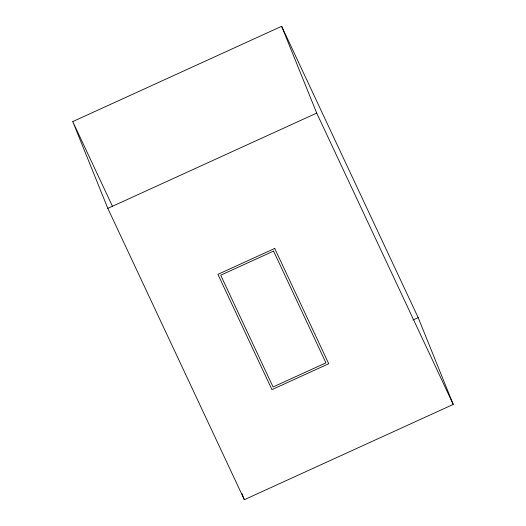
<?xml version="1.0" encoding="UTF-8"?>
<svg xmlns="http://www.w3.org/2000/svg" width="526" height="526" viewBox="0 0 526 526"><rect width="100%" height="100%" fill="white"/><g stroke="black" fill="none" stroke-linecap="round" stroke-linejoin="round"><path stroke-width="0.79" d="M72.759 121.591L281.653 26.3L418.177 317.619L453.241 404.409L244.347 499.7L107.823 208.381L72.759 121.591L112.459 206.31M107.823 208.381L316.718 113.09L281.653 26.3M412.949 319.999L418.177 317.619M316.718 113.09L453.241 404.409M241.888 493.612L244.347 499.7M274.71 248.443L217.922 274.348L271.949 389.621L328.73 363.716L274.71 248.443M273.573 251.093L220.703 275.21L273.079 386.972L325.949 362.855L273.573 251.093"/></g></svg>
